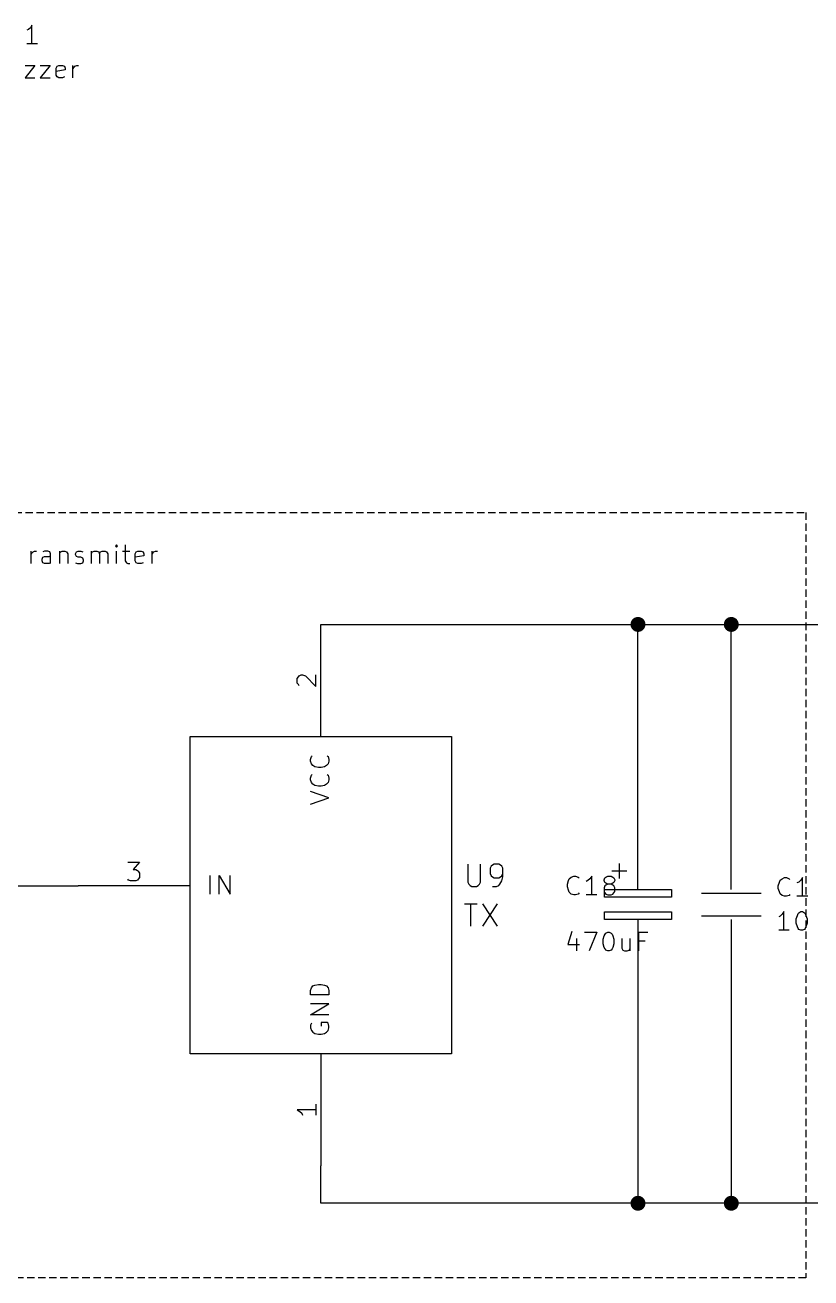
# Model space of a CAD drawing. Extents: x 10 to 410, y -287 to -10.
# Drawn here: x 298.6 to 352.1, y -198.1 to -112.9 of the extents above; entities that cross this region are included whole.
import ezdxf

# ---------------------------------------------------------------- set-up
doc = ezdxf.new("R2010")
doc.units = 0
doc.header["$MEASUREMENT"] = 0
doc.linetypes.add('DASHED', pattern=[0.75, 0.5, -0.25])
for name, color, linetype in [('BLUE3', 171, 'CONTINUOUS'), ('CYAN2', 4, 'CONTINUOUS'), ('GREEN2', 3, 'CONTINUOUS'), ('RED2', 1, 'CONTINUOUS')]:
    doc.layers.add(name, color=color, linetype=linetype)

msp = doc.modelspace()

# ---------------------------------------------------------------- linework, layer by layer
at = {"layer": 'BLUE3', "linetype": 'DASHED'}
for p, q in [((280.67, -146.05), (351.79, -146.05)), ((351.79, -146.05), (351.79, -198.12)), ((351.79, -198.12), (280.67, -198.12))]:
    msp.add_line(p, q, dxfattribs=at)
at = {"layer": 'BLUE3', "linetype": 'CONTINUOUS'}
for p, q in [((304.876, -148.26), (304.8, -148.336)), ((304.927, -148.336), (304.876, -148.26)), ((304.876, -148.26), (304.876, -148.387)), ((305.46, -148.26), (305.46, -149.352)), ((299.06, -149.53), (299.06, -148.692)), ((299.06, -148.92), (299.11, -148.819)), ((299.11, -148.819), (299.187, -148.742)), ((299.187, -148.742), (299.288, -148.692)), ((299.288, -148.692), (299.415, -148.692)), ((299.796, -149.225), (299.847, -149.098)), ((299.974, -148.692), (299.847, -148.742)), ((299.847, -149.098), (299.974, -149.047)), ((300.203, -148.692), (299.974, -148.692)), ((299.974, -149.047), (300.279, -149.047)), ((300.33, -148.742), (300.203, -148.692)), ((300.279, -149.047), (300.38, -148.996)), ((300.38, -148.869), (300.33, -148.742)), ((300.38, -149.53), (300.38, -148.869)), ((300.99, -148.692), (300.99, -149.53)), ((300.99, -148.819), (301.066, -148.742)), ((301.066, -148.742), (301.168, -148.692)), ((301.168, -148.692), (301.346, -148.692)), ((301.346, -148.692), (301.473, -148.742)), ((301.473, -148.742), (301.549, -148.869)), ((301.549, -148.869), (301.549, -149.53)), ((302.082, -148.869), (302.133, -148.742)), ((302.082, -148.92), (302.082, -148.869)), ((302.133, -149.047), (302.082, -148.92)), ((302.133, -148.742), (302.26, -148.692)), ((302.26, -149.098), (302.133, -149.047)), ((302.26, -148.692), (302.438, -148.692)), ((302.438, -149.098), (302.26, -149.098)), ((302.438, -148.692), (302.565, -148.742)), ((302.565, -149.174), (302.438, -149.098)), ((303.174, -149.53), (303.174, -148.692)), ((303.174, -148.819), (303.225, -148.742)), ((303.225, -148.742), (303.352, -148.692)), ((303.352, -148.692), (303.53, -148.692)), ((303.53, -148.692), (303.657, -148.742)), ((303.657, -148.742), (303.708, -148.869)), ((303.708, -148.869), (303.784, -148.742)), ((303.708, -148.869), (303.708, -149.53)), ((303.784, -148.742), (303.886, -148.692)), ((303.886, -148.692), (304.089, -148.692)), ((304.089, -148.692), (304.19, -148.742)), ((304.19, -148.742), (304.267, -148.869)), ((304.267, -148.869), (304.267, -149.53)), ((304.8, -148.336), (304.876, -148.387)), ((304.876, -148.387), (304.927, -148.336)), ((304.876, -149.53), (304.876, -148.692)), ((305.283, -148.692), (305.765, -148.692)), ((306.146, -148.869), (306.197, -148.742)), ((306.146, -149.352), (306.146, -148.869)), ((306.73, -148.996), (306.146, -149.098)), ((306.197, -148.742), (306.324, -148.692)), ((306.324, -148.692), (306.553, -148.692)), ((306.553, -148.692), (306.68, -148.742)), ((306.68, -148.742), (306.73, -148.869)), ((306.73, -148.869), (306.73, -148.996)), ((307.289, -149.53), (307.289, -148.692)), ((307.289, -148.92), (307.34, -148.819)), ((307.34, -148.819), (307.416, -148.742)), ((307.416, -148.742), (307.518, -148.692)), ((307.518, -148.692), (307.645, -148.692)), ((299.796, -149.352), (299.796, -149.225)), ((299.847, -149.479), (299.796, -149.352)), ((299.974, -149.53), (299.847, -149.479)), ((300.279, -149.53), (299.974, -149.53)), ((300.38, -149.479), (300.279, -149.53)), ((302.082, -149.479), (302.209, -149.53)), ((302.209, -149.53), (302.438, -149.53)), ((302.438, -149.53), (302.565, -149.479)), ((302.616, -149.301), (302.565, -149.174)), ((302.565, -149.479), (302.616, -149.352)), ((302.616, -149.352), (302.616, -149.301)), ((305.46, -149.352), (305.537, -149.479)), ((305.537, -149.479), (305.638, -149.53)), ((305.638, -149.53), (305.765, -149.53)), ((306.197, -149.479), (306.146, -149.352)), ((306.324, -149.53), (306.197, -149.479)), ((306.553, -149.53), (306.324, -149.53)), ((306.68, -149.479), (306.553, -149.53))]:
    msp.add_line(p, q, dxfattribs=at)
at = {"layer": 'CYAN2', "linetype": 'CONTINUOUS'}
for p, q in [((298.882, -113.208), (298.755, -113.259)), ((299.009, -113.081), (298.882, -113.208)), ((299.11, -112.903), (299.009, -113.081)), ((299.11, -114.173), (299.11, -112.903)), ((299.491, -114.173), (298.755, -114.173)), ((298.653, -115.646), (299.314, -115.646)), ((299.314, -115.646), (298.653, -116.484)), ((299.669, -115.646), (300.355, -115.646)), ((300.355, -115.646), (299.669, -116.484)), ((300.761, -115.824), (300.838, -115.697)), ((300.761, -116.307), (300.761, -115.824)), ((300.838, -115.697), (300.939, -115.646)), ((300.939, -115.646), (301.193, -115.646)), ((301.193, -115.646), (301.32, -115.697)), ((301.32, -115.697), (301.371, -115.824)), ((301.371, -115.824), (301.371, -115.951)), ((301.904, -116.484), (301.904, -115.646)), ((301.904, -115.875), (301.981, -115.773)), ((301.981, -115.773), (302.031, -115.697)), ((302.031, -115.697), (302.158, -115.646)), ((302.158, -115.646), (302.285, -115.646)), ((298.653, -116.484), (299.314, -116.484)), ((299.669, -116.484), (300.355, -116.484)), ((301.371, -115.951), (300.761, -116.053)), ((300.838, -116.434), (300.761, -116.307)), ((300.939, -116.484), (300.838, -116.434)), ((301.193, -116.484), (300.939, -116.484)), ((301.32, -116.434), (301.193, -116.484)), ((318.059, -162.865), (318.135, -162.662)), ((318.135, -162.662), (318.186, -162.611)), ((319.202, -162.611), (319.278, -162.662)), ((319.278, -162.662), (319.329, -162.865)), ((318.059, -162.966), (318.059, -162.865)), ((318.135, -163.144), (318.059, -162.966)), ((318.237, -163.271), (318.135, -163.144)), ((318.364, -163.347), (318.237, -163.271)), ((318.618, -163.398), (318.364, -163.347)), ((318.795, -163.398), (318.618, -163.398)), ((319.024, -163.347), (318.795, -163.398)), ((319.151, -163.271), (319.024, -163.347)), ((319.278, -163.144), (319.151, -163.271)), ((319.329, -162.966), (319.278, -163.144)), ((319.329, -162.865), (319.329, -162.966)), ((318.059, -164.135), (318.135, -163.932)), ((318.059, -164.236), (318.059, -164.135)), ((318.135, -164.414), (318.059, -164.236)), ((318.135, -163.932), (318.186, -163.881)), ((318.237, -164.541), (318.135, -164.414)), ((319.278, -164.414), (319.151, -164.541)), ((319.202, -163.881), (319.278, -163.932)), ((319.278, -163.932), (319.329, -164.135)), ((319.329, -164.236), (319.278, -164.414)), ((319.329, -164.135), (319.329, -164.236)), ((319.329, -165.456), (318.059, -165.024)), ((318.364, -164.617), (318.237, -164.541)), ((318.618, -164.668), (318.364, -164.617)), ((318.795, -164.668), (318.618, -164.668)), ((319.024, -164.617), (318.795, -164.668)), ((319.151, -164.541), (319.024, -164.617)), ((318.059, -165.887), (319.329, -165.456)), ((328.778, -169.977), (328.778, -171.196)), ((329.641, -171.196), (329.641, -169.977)), ((330.378, -170.104), (330.302, -170.256)), ((330.302, -170.256), (330.302, -170.612)), ((330.454, -170.053), (330.378, -170.104)), ((330.581, -169.977), (330.454, -170.053)), ((330.886, -169.977), (330.581, -169.977)), ((331.013, -170.053), (330.886, -169.977)), ((331.089, -170.104), (331.013, -170.053)), ((331.165, -170.256), (331.089, -170.104)), ((331.165, -170.84), (331.165, -170.256)), ((311.252, -172.009), (311.252, -170.739)), ((311.861, -172.009), (311.861, -170.739)), ((311.861, -170.739), (312.598, -172.009)), ((312.598, -172.009), (312.598, -170.739)), ((328.778, -171.196), (328.854, -171.348)), ((329.565, -171.348), (329.641, -171.196)), ((330.302, -170.612), (330.378, -170.764)), ((330.378, -170.764), (330.454, -170.84)), ((330.454, -170.84), (330.581, -170.917)), ((330.581, -170.917), (330.886, -170.917)), ((330.886, -170.917), (331.013, -170.84)), ((330.962, -171.348), (331.089, -171.12)), ((331.013, -170.84), (331.089, -170.764)), ((331.089, -170.764), (331.165, -170.612)), ((331.089, -171.12), (331.165, -170.84)), ((335.559, -171.348), (335.636, -171.094)), ((335.636, -171.094), (335.686, -170.967)), ((335.686, -170.967), (335.813, -170.866)), ((335.813, -170.866), (335.991, -170.79)), ((335.991, -170.79), (336.118, -170.79)), ((336.118, -170.79), (336.296, -170.866)), ((336.296, -170.866), (336.347, -170.917)), ((336.956, -171.094), (336.829, -171.145)), ((337.083, -170.967), (336.956, -171.094)), ((337.21, -170.79), (337.083, -170.967)), ((337.21, -172.06), (337.21, -170.79)), ((338.049, -171.044), (338.099, -170.917)), ((338.049, -171.094), (338.049, -171.044)), ((338.099, -171.221), (338.049, -171.094)), ((338.099, -170.917), (338.176, -170.866)), ((338.176, -171.272), (338.099, -171.221)), ((338.176, -170.866), (338.303, -170.79)), ((338.303, -171.348), (338.176, -171.272)), ((338.303, -170.79), (338.531, -170.79)), ((338.531, -170.79), (338.658, -170.866)), ((338.658, -171.272), (338.531, -171.348)), ((338.658, -170.866), (338.709, -170.917)), ((338.709, -171.221), (338.658, -171.272)), ((338.709, -170.917), (338.785, -171.044)), ((338.785, -171.094), (338.709, -171.221)), ((338.785, -171.044), (338.785, -171.094)), ((349.91, -171.45), (349.987, -171.196)), ((349.987, -171.196), (350.037, -171.069)), ((350.037, -171.069), (350.164, -170.967)), ((350.164, -170.967), (350.342, -170.891)), ((350.342, -170.891), (350.469, -170.891)), ((350.469, -170.891), (350.647, -170.967)), ((350.647, -170.967), (350.698, -171.018)), ((351.307, -171.196), (351.18, -171.247)), ((351.434, -171.069), (351.307, -171.196)), ((351.561, -170.891), (351.434, -171.069)), ((351.561, -172.161), (351.561, -170.891)), ((328.854, -171.348), (328.93, -171.425)), ((328.93, -171.425), (329.057, -171.501)), ((329.057, -171.501), (329.362, -171.501)), ((329.362, -171.501), (329.489, -171.425)), ((329.489, -171.425), (329.565, -171.348)), ((330.454, -171.501), (330.733, -171.501)), ((330.733, -171.501), (330.886, -171.425)), ((330.886, -171.425), (330.962, -171.348)), ((335.559, -171.526), (335.559, -171.348)), ((335.636, -171.755), (335.559, -171.526)), ((335.686, -171.882), (335.636, -171.755)), ((335.813, -172.009), (335.686, -171.882)), ((335.991, -172.06), (335.813, -172.009)), ((336.118, -172.06), (335.991, -172.06)), ((336.296, -172.009), (336.118, -172.06)), ((336.347, -171.933), (336.296, -172.009)), ((337.566, -172.06), (336.829, -172.06)), ((338.099, -171.45), (338.049, -171.577)), ((338.049, -171.577), (338.049, -171.831)), ((338.049, -171.831), (338.099, -171.933)), ((338.176, -171.399), (338.099, -171.45)), ((338.099, -171.933), (338.176, -172.009)), ((338.303, -171.348), (338.176, -171.399)), ((338.176, -172.009), (338.303, -172.06)), ((338.531, -171.348), (338.303, -171.348)), ((338.303, -172.06), (338.531, -172.06)), ((338.658, -171.399), (338.531, -171.348)), ((338.531, -172.06), (338.658, -172.009)), ((338.709, -171.45), (338.658, -171.399)), ((338.658, -172.009), (338.709, -171.933)), ((338.785, -171.577), (338.709, -171.45)), ((338.709, -171.933), (338.785, -171.831)), ((338.785, -171.831), (338.785, -171.577)), ((349.91, -171.628), (349.91, -171.45)), ((349.987, -171.856), (349.91, -171.628)), ((350.037, -171.983), (349.987, -171.856)), ((350.164, -172.11), (350.037, -171.983)), ((350.342, -172.161), (350.164, -172.11)), ((350.647, -172.11), (350.469, -172.161)), ((350.698, -172.034), (350.647, -172.11)), ((328.549, -172.669), (329.413, -172.669)), ((328.981, -174.193), (328.981, -172.669)), ((329.768, -172.669), (330.784, -174.193)), ((330.784, -172.669), (329.768, -174.193)), ((350.469, -172.161), (350.342, -172.161)), ((351.917, -172.161), (351.18, -172.161)), ((350.037, -173.507), (349.936, -173.558)), ((350.164, -173.38), (350.037, -173.507)), ((350.291, -173.203), (350.164, -173.38)), ((350.291, -174.473), (350.291, -173.203)), ((351.13, -173.685), (351.206, -173.457)), ((351.13, -173.99), (351.13, -173.685)), ((351.206, -173.457), (351.257, -173.33)), ((351.257, -173.33), (351.307, -173.279)), ((351.307, -173.279), (351.434, -173.203)), ((351.434, -173.203), (351.561, -173.203)), ((351.561, -173.203), (351.688, -173.279)), ((351.688, -173.279), (351.739, -173.33)), ((351.739, -173.33), (351.79, -173.457)), ((351.79, -173.457), (351.866, -173.685)), ((351.866, -173.685), (351.866, -173.99)), ((335.864, -174.549), (335.585, -175.438)), ((336.728, -174.6), (337.566, -174.6)), ((337.566, -174.6), (337.033, -175.87)), ((338.125, -174.727), (338.176, -174.676)), ((338.176, -174.676), (338.303, -174.6)), ((338.303, -174.6), (338.404, -174.6)), ((338.404, -174.6), (338.531, -174.676)), ((338.531, -174.676), (338.607, -174.727)), ((340.411, -175.87), (340.411, -174.6)), ((340.411, -174.6), (341.02, -174.6)), ((350.647, -174.473), (349.936, -174.473)), ((351.206, -174.244), (351.13, -173.99)), ((351.257, -174.346), (351.206, -174.244)), ((351.307, -174.422), (351.257, -174.346)), ((351.434, -174.473), (351.307, -174.422)), ((351.561, -174.473), (351.434, -174.473)), ((351.688, -174.422), (351.561, -174.473)), ((351.739, -174.346), (351.688, -174.422)), ((351.79, -174.244), (351.739, -174.346)), ((351.866, -173.99), (351.79, -174.244)), ((335.585, -175.438), (336.372, -175.438)), ((336.169, -175.031), (336.169, -175.87)), ((337.998, -175.082), (338.049, -174.854)), ((337.998, -175.387), (337.998, -175.082)), ((338.049, -175.641), (337.998, -175.387)), ((338.049, -174.854), (338.125, -174.727)), ((338.607, -174.727), (338.658, -174.854)), ((338.658, -174.854), (338.709, -175.082)), ((338.709, -175.387), (338.658, -175.641)), ((338.709, -175.082), (338.709, -175.387)), ((339.268, -175.031), (339.268, -175.692)), ((339.801, -175.031), (339.801, -175.87)), ((340.843, -175.209), (340.411, -175.209)), ((338.125, -175.743), (338.049, -175.641)), ((338.176, -175.819), (338.125, -175.743)), ((338.303, -175.87), (338.176, -175.819)), ((338.404, -175.87), (338.303, -175.87)), ((338.531, -175.819), (338.404, -175.87)), ((338.607, -175.743), (338.531, -175.819)), ((338.658, -175.641), (338.607, -175.743)), ((339.268, -175.692), (339.319, -175.819)), ((339.319, -175.819), (339.446, -175.87)), ((339.446, -175.87), (339.623, -175.87)), ((339.623, -175.87), (339.75, -175.819)), ((339.75, -175.819), (339.801, -175.743)), ((318.059, -178.562), (318.135, -178.384)), ((318.059, -178.867), (318.059, -178.562)), ((319.329, -178.867), (318.059, -178.867)), ((318.135, -178.384), (318.237, -178.257)), ((318.237, -178.257), (318.364, -178.206)), ((318.364, -178.206), (318.618, -178.156)), ((318.618, -178.156), (318.795, -178.156)), ((318.795, -178.156), (319.024, -178.206)), ((319.024, -178.206), (319.151, -178.257)), ((319.151, -178.257), (319.278, -178.384)), ((319.278, -178.384), (319.329, -178.562)), ((319.329, -178.562), (319.329, -178.867)), ((318.059, -180.213), (319.329, -179.476)), ((319.329, -179.476), (318.059, -179.476)), ((319.329, -180.213), (318.059, -180.213)), ((318.135, -180.797), (318.059, -180.924)), ((318.059, -180.924), (318.059, -181.102)), ((318.059, -181.102), (318.135, -181.28)), ((318.135, -181.28), (318.237, -181.407)), ((318.237, -181.407), (318.364, -181.483)), ((318.364, -181.483), (318.618, -181.534)), ((319.202, -180.746), (318.795, -180.746)), ((318.795, -180.746), (318.795, -181)), ((318.795, -181.534), (319.024, -181.483)), ((319.024, -181.483), (319.151, -181.407)), ((319.151, -181.407), (319.278, -181.28)), ((319.278, -180.797), (319.202, -180.746)), ((319.329, -181), (319.278, -180.797)), ((319.278, -181.28), (319.329, -181.102)), ((319.329, -181.102), (319.329, -181)), ((318.618, -181.534), (318.795, -181.534))]:
    msp.add_line(p, q, dxfattribs=at)
at = {"layer": 'GREEN2', "linetype": 'CONTINUOUS'}
for p, q in [((318.77, -153.67), (340.36, -153.67)), ((340.36, -168.91), (340.36, -153.67)), ((340.36, -153.67), (346.71, -153.67)), ((346.71, -168.91), (346.71, -153.67)), ((346.71, -153.67), (375.92, -153.67)), ((292.1, -171.45), (302.26, -171.45)), ((340.36, -176.53), (340.36, -193.04)), ((346.71, -176.53), (346.71, -193.04)), ((318.77, -193.04), (318.77, -190.5)), ((340.36, -193.04), (318.77, -193.04)), ((346.71, -193.04), (340.36, -193.04)), ((368.3, -193.04), (346.71, -193.04))]:
    msp.add_line(p, q, dxfattribs=at)
at = {"layer": 'GREEN2', "const_width": 0.508}
for points in [[(340.106, -153.67, 1), (340.614, -153.67, 1)], [(346.456, -153.67, 1), (346.964, -153.67, 1)], [(340.106, -193.04, 1), (340.614, -193.04, 1)], [(346.456, -193.04, 1), (346.964, -193.04, 1)]]:
    msp.add_lwpolyline(points, format="xyb", close=True, dxfattribs=at)
at = {"layer": 'RED2', "linetype": 'CONTINUOUS'}
for p, q in [((318.77, -161.29), (318.77, -153.67)), ((317.17, -157.353), (317.246, -157.226)), ((317.17, -157.658), (317.17, -157.353)), ((317.246, -157.226), (317.297, -157.175)), ((317.297, -157.175), (317.424, -157.099)), ((317.424, -157.099), (317.525, -157.099)), ((317.525, -157.099), (317.729, -157.175)), ((317.729, -157.175), (318.44, -157.886)), ((318.44, -157.886), (318.44, -157.099)), ((317.246, -157.759), (317.17, -157.658)), ((317.297, -157.836), (317.246, -157.759)), ((309.88, -182.88), (309.88, -161.29)), ((309.88, -161.29), (327.66, -161.29)), ((327.66, -161.29), (327.66, -182.88)), ((340.36, -171.704), (340.36, -168.91)), ((346.71, -171.704), (346.71, -168.91)), ((305.638, -169.85), (306.426, -169.85)), ((306.426, -169.85), (305.994, -170.332)), ((305.994, -170.332), (306.172, -170.332)), ((306.172, -170.332), (306.299, -170.409)), ((306.299, -170.409), (306.349, -170.459)), ((338.582, -170.434), (339.598, -170.434)), ((339.09, -169.926), (339.09, -170.942)), ((305.689, -171.069), (305.638, -170.993)), ((305.816, -171.12), (305.689, -171.069)), ((306.172, -171.12), (305.816, -171.12)), ((306.299, -171.069), (306.172, -171.12)), ((306.349, -170.993), (306.299, -171.069)), ((306.349, -170.459), (306.426, -170.586)), ((306.426, -170.891), (306.349, -170.993)), ((306.426, -170.586), (306.426, -170.891)), ((309.88, -171.45), (302.26, -171.45)), ((338.074, -172.212), (338.074, -171.704)), ((338.074, -171.704), (342.646, -171.704)), ((342.646, -171.704), (342.646, -172.212)), ((344.678, -171.958), (348.742, -171.958)), ((342.646, -172.212), (338.074, -172.212)), ((338.074, -173.736), (338.074, -173.228)), ((338.074, -173.228), (342.646, -173.228)), ((342.646, -173.736), (338.074, -173.736)), ((340.36, -173.736), (340.36, -176.53)), ((342.646, -173.228), (342.646, -173.736)), ((344.678, -173.482), (348.742, -173.482)), ((346.71, -173.736), (346.71, -176.53)), ((327.66, -182.88), (309.88, -182.88)), ((318.77, -182.88), (318.77, -190.5)), ((318.44, -186.309), (318.44, -187.046)), ((318.44, -186.69), (317.17, -186.69)), ((317.17, -186.69), (317.348, -186.792)), ((317.348, -186.792), (317.475, -186.919)), ((317.475, -186.919), (317.525, -187.046))]:
    msp.add_line(p, q, dxfattribs=at)

doc.saveas('drawing.dxf')
